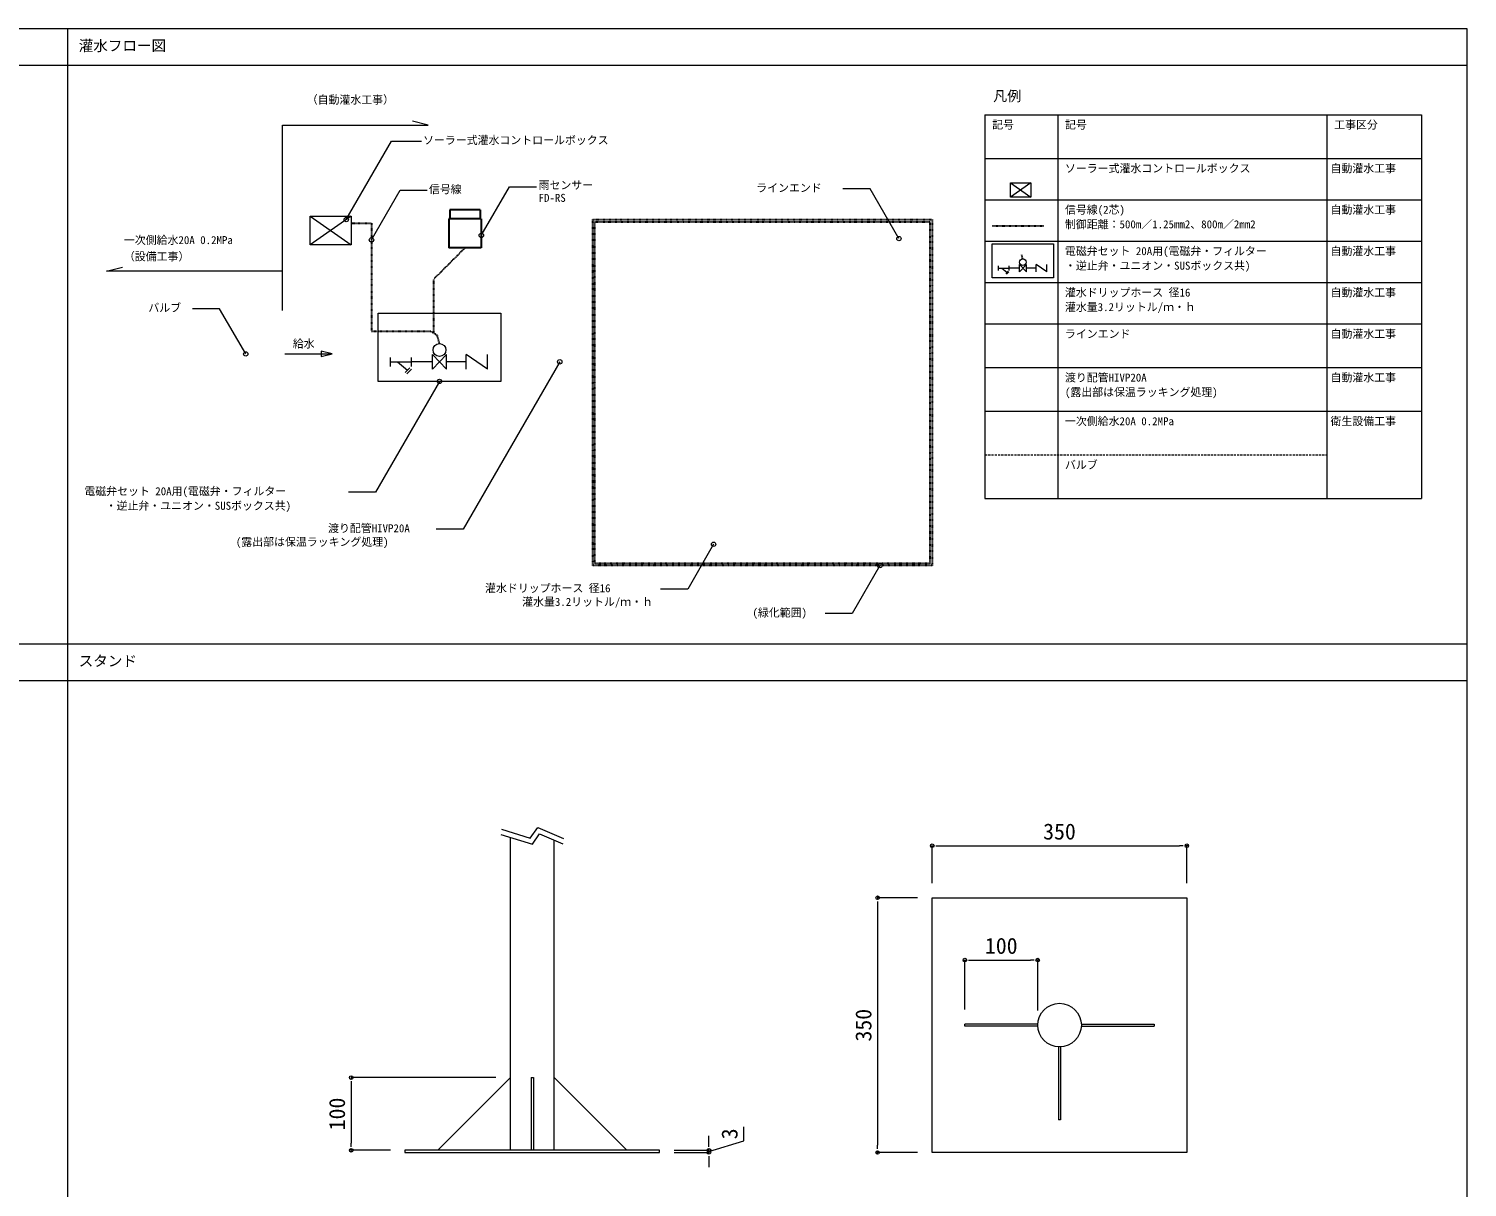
# Model space of a CAD drawing. Units: millimetres, scale not verified. Extents: x -81966 to 3947, y -2774 to 2774.
# Drawn here: x -7 to 3947, y -410 to 2774 of the extents above; entities that cross this region are included whole.
import ezdxf
from ezdxf.enums import TextEntityAlignment as Align

# ---------------------------------------------------------------- set-up
doc = ezdxf.new("R2010")
doc.units = ezdxf.units.MM
doc.header["$LTSCALE"] = 2
doc.linetypes.add('USER2', pattern=[4.5, 3, -1.5])
doc.linetypes.add('USER3', pattern=[1.27, 0.5, -0.25, 0.01, -0.25, 0.01, -0.25])
for name, color, linetype, lineweight in [('0-0_0', 7, 'Continuous', 18), ('0-1_WAKU', 7, 'Continuous', 18), ('0-9_moji', 7, 'Continuous', 18), ('0-D_kansui2', 1, 'Continuous', 18), ('0-E_KANAMONO', 4, 'Continuous', 30), ('1-3__0-7_KANAMONO', 4, 'Continuous', 18), ('1-4__0-5_SUNPO', 7, 'Continuous', 18)]:
    doc.layers.add(name, color=color, linetype=linetype, lineweight=lineweight)
doc.styles.add('ＭＳ ゴシック', font='')
doc.styles.get('ＭＳ ゴシック').set_extended_font_data('MS Gothic')

# ---------------------------------------------------------------- blocks, each defined once
blk = doc.blocks.new('_DOT_31')
at = {"layer": '0-0_0'}
for p, q in [((-0.5, 0), (-1, 0)), ((0.25, 0), (-0.25, 0))]:
    blk.add_line(p, q, dxfattribs=at)
blk.add_circle((0, 0), 0.25, dxfattribs=at)

msp = doc.modelspace()

# ---------------------------------------------------------------- linework, layer by layer
at = {"layer": '0-1_WAKU'}
for p, q in [((100.75, -2299), (100.75, 2774)), ((-3947.25, 2674), (3947.25, 2674)), ((-3947.25, 1083), (3947.25, 1083)), ((-3947.25, 983), (3947.25, 983))]:
    msp.add_line(p, q, dxfattribs=at)
msp.add_lwpolyline([(-3947.25, -2774), (3947.25, -2774), (3947.25, 2774), (-3947.25, 2774)], close=True, dxfattribs=at)
at = {"layer": '0-9_moji', "color": 4}
for p, q in [((2621.508, 2537.714), (2621.508, 1482.714)), ((2621.508, 2537.714), (3821.508, 2537.714)), ((2821.508, 2537.714), (2821.508, 1482.714)), ((3561.508, 2537.714), (3561.508, 1482.714)), ((3821.508, 2537.714), (3821.508, 1482.714)), ((691.008, 1999.783), (691.008, 2508.601)), ((2621.508, 2417.714), (3821.508, 2417.714)), ((2621.508, 2303.964), (3821.508, 2303.964)), ((2621.508, 2190.214), (3821.508, 2190.214)), ((207.354, 2107.698), (250.669, 2118.985)), ((691.008, 2107.698), (207.354, 2107.698)), ((2621.508, 2076.464), (3821.508, 2076.464)), ((2621.508, 1962.714), (3821.508, 1962.714)), ((2621.508, 1842.714), (3821.508, 1842.714)), ((2621.508, 1722.714), (3821.508, 1722.714)), ((2621.508, 1482.714), (3821.508, 1482.714)), ((1875.832, 1357.172), (1804.564, 1233.733)), ((1804.564, 1233.733), (1730.012, 1233.733))]:
    msp.add_line(p, q, dxfattribs=at)
at = {"layer": '0-9_moji'}
msp.add_line((696.857, 1880.636), (827.048, 1880.636), dxfattribs=at)
at = {"layer": '0-9_moji', "color": 4, "linetype": 'USER2'}
msp.add_line((2621.508, 1602.714), (3561.508, 1602.714), dxfattribs=at)
at = {"layer": '0-9_moji', "color": 4}
for points in [[(691.008, 2508.601), (1091.313, 2508.601), (1047.997, 2519.888)], [(866.107, 2249.515), (990.645, 2465.221), (1072.672, 2465.221)], [(1237.311, 2205.953), (1314.464, 2339.587), (1389.016, 2339.587)], [(2385.028, 2197.172), (2305.976, 2334.094), (2231.424, 2334.094)], [(935.383, 2193.668), (1014.216, 2330.21), (1088.768, 2330.21)], [(589.789, 1880.215), (518.065, 2004.445), (443.513, 2004.445)], [(1453.042, 1858.535), (1187.453, 1398.522), (1112.901, 1398.522)], [(1122.258, 1804.785), (946.48, 1500.329), (871.928, 1500.329)], [(2332.662, 1298.45), (2256.562, 1166.641), (2182.01, 1166.641)]]:
    msp.add_lwpolyline(points, dxfattribs=at)
at = {"layer": '0-9_moji'}
msp.add_lwpolyline([(827.048, 1880.636), (797.383, 1888.33), (797.498, 1872.942)], close=True, dxfattribs=at)
at = {"layer": '0-9_moji', "color": 4}
for centre in [(866.107, 2249.515), (935.383, 2193.668), (1237.311, 2205.953), (2385.028, 2197.172), (589.789, 1880.215), (1453.042, 1858.535), (1122.258, 1804.785), (1875.832, 1357.172), (2332.662, 1298.45)]:
    msp.add_circle(centre, 6, dxfattribs=at)
at = {"layer": '0-D_kansui2'}
for p, q in [((2691.752, 2350.27), (2748.002, 2310.895)), ((2748.002, 2350.27), (2691.752, 2310.895)), ((766.633, 2258.633), (879.133, 2179.883)), ((879.133, 2258.633), (766.633, 2179.883)), ((2658.157, 2122.257), (2658.157, 2109.884)), ((2658.157, 2116.07), (2687.188, 2116.07)), ((2668.306, 2116.07), (2682.103, 2104.581)), ((2685.336, 2107.915), (2678.87, 2101.247)), ((2687.281, 2106.029), (2680.815, 2099.362)), ((2687.188, 2122.257), (2687.188, 2109.884)), ((2716.385, 2116.07), (2687.188, 2116.07)), ((2716.385, 2106.167), (2735.381, 2125.974)), ((2735.381, 2106.167), (2716.385, 2125.974)), ((2716.385, 2106.167), (2716.385, 2125.974)), ((2735.381, 2106.167), (2735.381, 2125.974)), ((2762.551, 2116.07), (2735.381, 2116.07)), ((2791.951, 2106.167), (2762.551, 2125.974)), ((2762.551, 2106.167), (2762.551, 2125.974)), ((2791.951, 2106.167), (2791.951, 2125.974)), ((986.806, 1870.908), (986.806, 1846.162)), ((986.806, 1858.535), (1044.867, 1858.535)), ((1007.104, 1858.535), (1034.699, 1835.557)), ((1044.867, 1870.908), (1044.867, 1846.162)), ((1103.262, 1858.535), (1044.867, 1858.535)), ((1103.262, 1838.728), (1141.255, 1878.343)), ((1141.255, 1838.728), (1103.262, 1878.343)), ((1103.262, 1838.728), (1103.262, 1878.343)), ((1141.255, 1838.728), (1141.255, 1878.343)), ((1195.593, 1858.535), (1141.255, 1858.535)), ((1254.393, 1838.728), (1195.593, 1878.343)), ((1195.593, 1838.728), (1195.593, 1878.343)), ((1254.393, 1838.728), (1254.393, 1878.343)), ((1041.165, 1842.225), (1028.233, 1828.889)), ((1045.053, 1838.453), (1032.121, 1825.118))]:
    msp.add_line(p, q, dxfattribs=at)
at = {"layer": '0-D_kansui2', "color": 4, "linetype": 'USER3', "lineweight": 30}
for p, q in [((879.133, 2239.258), (935.383, 2239.258)), ((935.383, 2239.258), (935.383, 1942.91)), ((2641.508, 2232.313), (2783.943, 2232.313)), ((1192.511, 2171.899), (1106.673, 2086.061)), ((2725.883, 2141.238), (2722.771, 2152.854)), ((1106.673, 1937.506), (1106.673, 2086.061)), ((1122.258, 1908.871), (1116.033, 1932.102))]:
    msp.add_line(p, q, dxfattribs=at)
at = {"layer": '0-D_kansui2'}
for points in [[(2691.752, 2350.27), (2748.002, 2350.27), (2748.002, 2310.895), (2691.752, 2310.895)], [(766.633, 2258.633), (879.133, 2258.633), (879.133, 2179.883), (766.633, 2179.883)], [(2810.258, 2182.945), (2810.258, 2089.195), (2641.508, 2089.195), (2641.508, 2182.945)], [(1291.008, 1992.285), (1291.008, 1804.785), (953.508, 1804.785), (953.508, 1992.285)]]:
    msp.add_lwpolyline(points, close=True, dxfattribs=at)
at = {"layer": '0-D_kansui2', "color": 4, "linetype": 'USER3', "lineweight": 30}
msp.add_lwpolyline([(935.383, 1942.91), (1097.313, 1942.91), (1116.033, 1932.102)], dxfattribs=at)
at = {"layer": '0-D_kansui2'}
for centre, radius in [((2725.883, 2132.355), 8.883), ((1122.258, 1891.104), 17.767)]:
    msp.add_circle(centre, radius, dxfattribs=at)
at = {"layer": '0-E_KANAMONO'}
for p, q in [((1150.911, 2275.899), (1150.911, 2251.899)), ((1234.111, 2275.899), (1150.911, 2275.899)), ((1234.111, 2275.899), (1234.111, 2251.899)), ((1237.311, 2251.899), (1147.711, 2251.899)), ((1147.711, 2251.899), (1147.711, 2171.899)), ((1237.311, 2251.899), (1237.311, 2171.899)), ((1237.311, 2171.899), (1147.711, 2171.899))]:
    msp.add_line(p, q, dxfattribs=at)
at = {"layer": '0-E_KANAMONO', "linetype": 'USER3'}
for points in [[(1543.51, 2249.757), (2476.102, 2249.757), (2476.102, 1298.45), (1543.51, 1298.45)], [(1549.51, 2243.757), (2470.102, 2243.757), (2470.102, 1304.45), (1549.51, 1304.45)]]:
    msp.add_lwpolyline(points, close=True, dxfattribs=at)
at = {"layer": '1-3__0-7_KANAMONO'}
for p, q in [((1290.858, 559.474), (1377.792, 532.495)), ((1292.857, 574.463), (1371.797, 549.482)), ((1371.797, 549.482), (1392.78, 578.46)), ((1377.792, 532.495), (1396.777, 561.473)), ((1392.78, 578.46), (1462.727, 548.483)), ((1396.777, 561.473), (1461.728, 533.494)), ((1317.397, -308.624), (1317.397, 551.238)), ((1437.397, -308.624), (1437.397, 543.975)), ((2766.635, 38.376), (2566.56, 38.376)), ((2886.485, 38.376), (3086.56, 38.376)), ((2886.485, 32.376), (3086.56, 32.376)), ((3086.56, 38.376), (3086.56, 32.376)), ((2823.56, -24.549), (2823.56, -224.624)), ((1317.397, -108.624), (1117.397, -308.624)), ((1374.397, -108.624), (1374.397, -308.624)), ((1374.397, -108.624), (1380.397, -108.624)), ((1380.397, -108.624), (1380.397, -308.624)), ((1437.397, -108.624), (1637.397, -308.624))]:
    msp.add_line(p, q, dxfattribs=at)
for points in [[(2476.56, 385.376), (3176.56, 385.376), (3176.56, -314.624), (2476.56, -314.624)], [(1027.397, -314.624), (1727.397, -314.624), (1727.397, -308.624), (1027.397, -308.624)]]:
    msp.add_lwpolyline(points, close=True, dxfattribs=at)
for points in [[(2766.635, 32.376), (2566.56, 32.376), (2566.56, 38.376)], [(2829.56, -24.549), (2829.56, -224.624), (2823.56, -224.624)]]:
    msp.add_lwpolyline(points, dxfattribs=at)
msp.add_circle((2826.56, 35.376), 60, dxfattribs=at)
at = {"layer": '1-4__0-5_SUNPO'}
for p, q in [((2476.56, 425.376), (2476.56, 528.368)), ((2496.56, 528.368), (3156.56, 528.368)), ((3176.56, 425.376), (3176.56, 528.368)), ((2436.56, 385.376), (2326.704, 385.376)), ((2326.704, 365.376), (2326.704, -294.624)), ((2566.56, 78.376), (2566.56, 214.264)), ((2586.56, 214.264), (2746.56, 214.264)), ((2766.56, 75.376), (2766.56, 214.264)), ((1277.397, -108.624), (879.844, -108.624)), ((879.844, -128.624), (879.844, -288.624)), ((1862.698, -288.624), (1862.698, -268.624)), ((987.397, -308.624), (879.844, -308.624)), ((1767.397, -308.624), (1862.698, -308.624)), ((1767.397, -314.624), (1862.698, -314.624)), ((1862.698, -308.624), (1862.698, -314.624)), ((1862.698, -308.624), (1862.698, -314.624)), ((2436.56, -314.624), (2326.704, -314.624)), ((1862.698, -334.624), (1862.698, -354.624))]:
    msp.add_line(p, q, dxfattribs=at)
msp.add_lwpolyline([(1862.698, -311.624), (1958.698, -282.824), (1958.698, -243.758)], dxfattribs=at)

# ---------------------------------------------------------------- block references
at = {"layer": '1-4__0-5_SUNPO', "xscale": 20, "yscale": 20}
for p, rotation in [((2476.56, 528.368), 180), ((2326.704, 385.376), 90), ((2566.56, 214.264), 180), ((879.844, -108.624), 90), ((879.844, -308.624), 270), ((1862.698, -308.624), 270), ((1862.698, -314.624), 90), ((2326.704, -314.624), 270)]:
    msp.add_blockref('_DOT_31', p, dxfattribs=dict(at, rotation=rotation))
for p in [(3176.56, 528.368), (2766.56, 214.264)]:
    msp.add_blockref('_DOT_31', p, dxfattribs=at)

# ---------------------------------------------------------------- texts
at = {"layer": '0-9_moji', "style": 'ＭＳ ゴシック'}
for s, height, p in [('灌水フロー図', 29.33, (130.75, 2704)), ('（自動灌水工事）', 21.99, (757.394, 2561.496)), ('凡例', 28.2, (2644.276, 2566.702)), ('記号', 21.99, (2641.508, 2492.714)), ('記号', 21.99, (2841.508, 2492.714)), ('工事区分', 21.99, (3581.508, 2492.714)), ('ソーラー式灌水コントロールボックス', 21.99, (1077.172, 2450.221)), ('ソーラー式灌水コントロールボックス', 21.99, (2841.508, 2372.714)), ('自動灌水工事', 21.99, (3571.508, 2372.714)), ('信号線', 21.99, (1093.268, 2315.21)), ('雨センサー', 21.99, (1394.699, 2326.554)), ('ラインエンド', 21.99, (1993.015, 2319.094)), ('FD-RS', 21.99, (1394.574, 2291.643)), ('信号線(2芯)', 21.99, (2841.508, 2258.964)), ('自動灌水工事', 21.99, (3571.508, 2258.964)), ('制御距離：500m／1.25mm2、800m／2mm2', 21.99, (2841.508, 2218.964)), ('一次側給水20A 0.2MPa', 21.99, (254.799, 2175.593)), ('電磁弁セット 20A用(電磁弁・フィルター', 21.99, (2841.508, 2145.214)), ('自動灌水工事', 21.99, (3571.508, 2145.214)), ('（設備工事）', 21.99, (254.799, 2130.593)), ('・逆止弁・ユニオン・SUSボックス共)', 21.99, (2841.508, 2105.214)), ('灌水ドリップホース 径16', 21.99, (2841.508, 2031.464)), ('自動灌水工事', 21.99, (3571.508, 2031.464)), ('バルブ', 21.99, (322.058, 1989.445)), ('灌水量3.2リットル/ｍ・ｈ', 21.99, (2841.508, 1991.464)), ('ラインエンド', 21.99, (2841.508, 1917.714)), ('自動灌水工事', 21.99, (3571.508, 1917.714)), ('給水', 21.99, (719.107, 1890.864)), ('渡り配管HIVP20A', 21.99, (2841.508, 1797.714)), ('自動灌水工事', 21.99, (3571.508, 1797.714)), ('(露出部は保温ラッキング処理)', 21.99, (2841.508, 1757.714)), ('一次側給水20A 0.2MPa', 21.99, (2841.508, 1677.714)), ('衛生設備工事', 21.99, (3571.508, 1677.714)), ('バルブ', 21.99, (2841.508, 1557.714)), ('電磁弁セット 20A用(電磁弁・フィルター', 21.99, (146.21, 1485.329)), ('・逆止弁・ユニオン・SUSボックス共)', 21.99, (204.687, 1445.329)), ('渡り配管HIVP20A', 21.99, (816.015, 1383.522)), ('(露出部は保温ラッキング処理)', 21.99, (562.614, 1346.022)), ('灌水ドリップホース 径16', 21.99, (1247.589, 1218.733)), ('灌水量3.2リットル/ｍ・ｈ', 21.99, (1349.499, 1181.233)), ('(緑化範囲)', 21.99, (1982.587, 1151.641)), ('スタンド', 29.33, (130.75, 1013))]:
    msp.add_text(s, height=height, dxfattribs=at).set_placement(p, align=Align.BOTTOM_LEFT)
at = {"layer": '1-4__0-5_SUNPO', "style": 'ＭＳ ゴシック'}
for s, p in [('350', (2781.56, 532.368)), ('100', (2621.56, 218.264))]:
    msp.add_text(s, height=43.99, dxfattribs=at).set_placement(p, align=Align.BOTTOM_LEFT)
for s, p in [('350', (2322.704, -9.624)), ('100', (875.844, -253.624)), ('3', (1954.698, -278.291))]:
    msp.add_text(s, height=43.99, rotation=90, dxfattribs=at).set_placement(p, align=Align.BOTTOM_LEFT)

doc.saveas('drawing.dxf')
